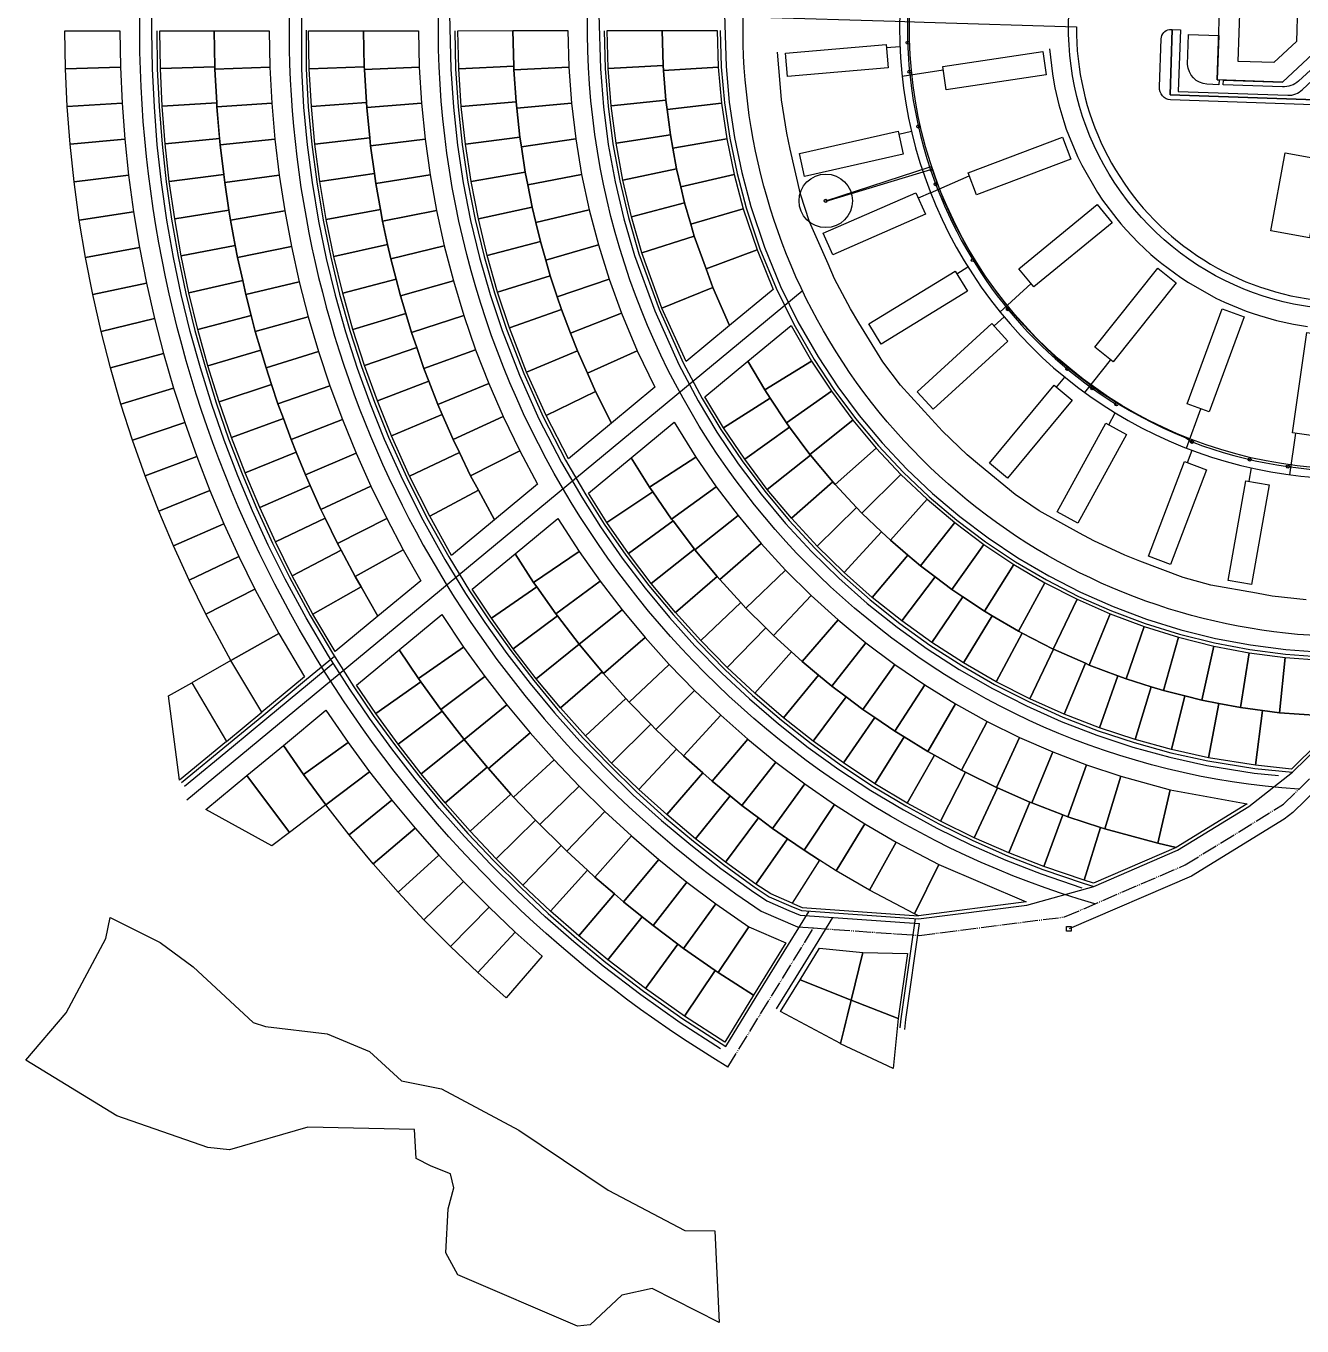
# Model space of a CAD drawing. Header units: millimetres. Extents: x 2242211 to 2245579, y 377443 to 383867.
# Drawn here: x 2242869 to 2243681, y 377443 to 378270 of the extents above; entities that cross this region are included whole.
import ezdxf

# ---------------------------------------------------------------- set-up
doc = ezdxf.new("R2010")
doc.units = ezdxf.units.MM
doc.linetypes.add('DIVIDE', pattern=[26.5, 20, -1.5, 1, -1.5, 1, -1.5])

msp = doc.modelspace()

# ---------------------------------------------------------------- linework, layer by layer
at = {"ltscale": 0.5}
for points in [[(2243315.38, 377607.8, -0.489306), (2243169.16, 378815.71, -0.1481)], [(2243548.77, 377711.55, -0.675308), (2243442.38, 378782.31, -0.137026)], [(2243678.6, 377784.48, -0.812564), (2243546.85, 378724.64, -0.128175)], [(2243758.08, 377992.2, -1.156546), (2243744.76, 378546.37, -1.125051)], [(2243755.27, 378095.01, -1.259301), (2243747.76, 378443.4, -1.287554)]]:
    msp.add_lwpolyline(points, format="xyb", dxfattribs=at)
msp.add_lwpolyline([(2243269.03, 378778.44, 0.49522), (2243336.64, 377706.88), (2243359.58, 377696.96), (2243369.85, 377696.23)], format="xyb")
msp.add_lwpolyline([(2243881.26, 377920.49, -0.744104), (2243379.12, 378465.78, -0.373362), (2243863.19, 378624.59, -0.637255)], format="xyb", close=True, dxfattribs=at)
at = {"color": 141, "true_color": 0xadddf7}
for points in [[(2243877.73, 378501.46), (2243751.07, 378501.46), (2243749.52, 378554.72), (2243711.7, 378554.72, 1.070125), (2243748.97, 377984.48), (2243769.3, 377984.48), (2243767.06, 378066.53), (2243877.73, 378066.53)], [(2242948.99, 378277.34), (2243025.6, 378277.36), (2243045.17, 378277.37), (2243122.6, 378277.39), (2243140.19, 378277.4), (2243217.17, 378277.42), (2243235.06, 378277.43), (2243313.12, 378277.45), (2243335.57, 378275.62), (2243421.87, 378272.93), (2243440.35, 378272.36), (2243537.13, 378269.35, 0.500083), (2243758.12, 378100.95), (2243773.88, 378100.95)]]:
    msp.add_lwpolyline(points, format="xyb", dxfattribs=at)
at = {"color": 32, "true_color": 0xcd6928}
for points in [[(2243661.11, 378545.25, 0.457866), (2243444.35, 378178.38, 0.418295)], [(2243377.63, 378158.74), (2243444.67, 378180.66, 0.221533), (2243606.8, 378008.03), (2243610.68, 378005.44)], [(2243444.35, 378178.38, 0.174001), (2243562.53, 378029.3, 0.278184)], [(2243610.68, 378005.43, 0.099937), (2243720.19, 377987.14)]]:
    msp.add_lwpolyline(points, format="xyb", dxfattribs=at)
at = {"color": 11, "true_color": 0xf27172}
for points in [[(2243780.06, 378322.04, -0.299086), (2243785.46, 378318.56), (2243819.15, 378239.61, -0.2275), (2243819.26, 378233.48), (2243806.73, 378205.78, -0.291005), (2243792.79, 378197.33), (2243726.67, 378199.58, -0.148537), (2243723.48, 378200.67), (2243705.33, 378217.73, 0.165352), (2243699.86, 378219.43), (2243597.06, 378222.93, -0.422834), (2243590.01, 378231.16), (2243591.05, 378261.85, -0.369897), (2243596.36, 378267.7), (2243598.07, 378267.64), (2243596.66, 378226.21), (2243788.12, 378219.7), (2243790.14, 378279.01), (2243796.78, 378282.87)], [(2243598.07, 378267.64), (2243603.25, 378267.46), (2243601.92, 378228.23), (2243671.61, 378225.86, 0.213449), (2243680.91, 378229.62), (2243702.52, 378249.77, -0.182271), (2243710.72, 378252.56), (2243758.9, 378250.92), (2243759.89, 378280.04), (2243765.66, 378279.85), (2243790.14, 378279.01), (2243788.12, 378219.7), (2243596.66, 378226.21)], [(2243627.64, 378263.89), (2243626.68, 378235.66), (2243627.83, 378235.62), (2243627.73, 378232.6), (2243620.09, 378232.86, -0.373779), (2243607.87, 378245.51), (2243608.51, 378264.54)], [(2243722.07, 378263.67), (2243721.96, 378260.48, -0.274212), (2243717.95, 378257.67), (2243706.67, 378258.06, 0.198544), (2243700.99, 378255.7), (2243678.48, 378234.76, -0.17266), (2243668.16, 378231.22), (2243630.51, 378232.51), (2243630.61, 378235.53), (2243668.24, 378234.25), (2243693.84, 378258.14), (2243692.33, 378259.75), (2243699.66, 378266.6), (2243706.7, 378266.36), (2243706.63, 378264.2)]]:
    msp.add_lwpolyline(points, format="xyb", close=True, dxfattribs=at)
msp.add_lwpolyline([(2243748.31, 378294.21), (2243747.24, 378262.82), (2243727.74, 378263.48), (2243727.82, 378265.64), (2243722.78, 378265.81), (2243722.7, 378263.65), (2243706.63, 378264.2), (2243706.7, 378266.36), (2243699.66, 378266.6), (2243692.33, 378259.75), (2243693.84, 378258.14), (2243668.24, 378234.25), (2243626.68, 378235.66), (2243628.99, 378303.68)], dxfattribs=at)
at = {"color": 141, "true_color": 0xadddf7}
for points in [[(2243310.68, 377619.44), (2243285, 377636.01), (2243259.92, 377653.65), (2243235.94, 377671.99), (2243217.27, 377687.34), (2243199.11, 377703.28), (2243181.47, 377719.78), (2243164.36, 377736.83), (2243147.79, 377754.42), (2243131.79, 377772.52), (2243116.37, 377791.12), (2243101.55, 377810.2), (2243087.35, 377829.73), (2243074.86, 377848.04), (2243061.24, 377869.42), (2243047.05, 377893.47), (2243033.76, 377918.01), (2243022.99, 377939.65), (2243012.92, 377961.61), (2243003.55, 377983.88), (2242994.9, 378006.44), (2242986.98, 378029.28), (2242979.87, 378052.51), (2242973.34, 378075.6), (2242967.63, 378099.09), (2242962.68, 378122.74), (2242958.48, 378146.53), (2242955.05, 378170.45), (2242952.38, 378194.46), (2242950.48, 378218.55), (2242949.35, 378242.68), (2242948.99, 378266.78), (2242948.99, 378277.34)], [(2243044.11, 378277.37), (2243044.06, 378242.59), (2243045.43, 378218.4), (2243047.68, 378194.32), (2243050.79, 378170.34), (2243054.89, 378145.86), (2243059.76, 378122.17), (2243065.48, 378098.67), (2243072.05, 378075.4), (2243079.46, 378052.38), (2243087.7, 378029.64), (2243096.76, 378007.21), (2243108.34, 377981.49), (2243121.25, 377955.82), (2243135.24, 377930.72), (2243148.53, 377909.02), (2243160.78, 377890.53), (2243174.82, 377870.85), (2243189.57, 377851.69), (2243205.01, 377833.07), (2243221.11, 377815.03), (2243237.85, 377797.58), (2243255.22, 377780.75), (2243273.18, 377764.56), (2243291.71, 377749.03), (2243310.8, 377734.18), (2243330.42, 377720.03), (2243340.24, 377713.49), (2243354.2, 377707.45), (2243361.39, 377704.35), (2243436.81, 377699.02), (2243437.31, 377699.08)], [(2243138.32, 378277.4), (2243139.14, 378242.51), (2243140.75, 378218.27), (2243143.39, 378194.11), (2243147.05, 378170.09), (2243151.73, 378146.24), (2243157.42, 378122.61), (2243164.1, 378099.25), (2243171.77, 378076.18), (2243182.73, 378047.84), (2243195.18, 378020.1), (2243209.52, 377992.29), (2243222.35, 377970.16), (2243234.28, 377951.44), (2243248.1, 377931.56), (2243262.76, 377912.29), (2243278.22, 377893.65), (2243294.45, 377875.69), (2243311.43, 377858.42), (2243329.12, 377841.89), (2243347.49, 377826.12), (2243366.52, 377811.14), (2243386.01, 377797.09), (2243406.23, 377783.77), (2243427, 377771.31), (2243448.27, 377759.75), (2243470.01, 377749.09), (2243492.19, 377739.36), (2243514.76, 377730.58), (2243540.52, 377721.87)], [(2243233.36, 378277.45), (2243234.24, 378242.66), (2243236.15, 378218.57), (2243239.28, 378194.61), (2243243.61, 378170.84), (2243249.15, 378147.32), (2243255.88, 378124.06), (2243268.82, 378088.7), (2243284.21, 378054.55), (2243296.49, 378031.43), (2243308.43, 378011.65), (2243321.98, 377991.54), (2243336.54, 377972.14), (2243352.07, 377953.5), (2243368.52, 377935.68), (2243385.86, 377918.71), (2243404.04, 377902.65), (2243423, 377887.53), (2243442.23, 377873.73), (2243462.61, 377860.59), (2243483.64, 377848.5), (2243505.26, 377837.5), (2243527.41, 377827.6), (2243550.03, 377818.85), (2243573.06, 377811.25), (2243596.46, 377804.84), (2243620.16, 377799.61), (2243650.3, 377794.77), (2243665.68, 377793.18)], [(2243313.12, 378277.45), (2243314.2, 378244.14), (2243316.22, 378221.53), (2243319.54, 378199.07), (2243324.16, 378176.73), (2243329.91, 378155.17), (2243338.59, 378129.27), (2243348.85, 378104.35), (2243359.93, 378081.82), (2243372.83, 378059.44), (2243385.32, 378040.48), (2243398.88, 378022.25), (2243413.46, 378004.83), (2243429.02, 377988.27), (2243445.5, 377972.63), (2243462.84, 377957.96), (2243481, 377944.31), (2243499.91, 377931.71), (2243519.5, 377920.22), (2243539.72, 377909.87), (2243560.5, 377900.69), (2243581.78, 377892.71), (2243603.47, 377885.97), (2243625.51, 377880.47), (2243647.84, 377876.25), (2243670.36, 377873.31), (2243693.22, 377871.66)], [(2243416.27, 378256.19), (2243424.84, 378256.92)], [(2243426.21, 378238.14), (2243452.35, 378242.11)], [(2243424.07, 378201.13), (2243432.17, 378202.97)], [(2243444.34, 378163.87), (2243468.85, 378174.59)], [(2243444.34, 378163.87), (2243436.53, 378160.46)], [(2243460.93, 378112.41), (2243468.01, 378116.76)], [(2243488.49, 378088.03), (2243508.26, 378106.08)], [(2243484.69, 378079.14), (2243491.04, 378084.94)], [(2243542.38, 378036.85), (2243558.9, 378057.5)], [(2243524.42, 378040.22), (2243529.72, 378046.62)], [(2243557.67, 378016.33), (2243561.82, 378023.87)], [(2243607.1, 378001.46), (2243616.28, 378026.51)], [(2243672.87, 377984.5), (2243676.61, 378010.96)], [(2243607.82, 377992.28), (2243610.78, 378000.06)], [(2243646.96, 377980.4), (2243648.45, 377988.86)], [(2242969.74, 377786.4), (2242999.59, 377811.08), (2243022.02, 377829.61), (2243049.24, 377852.1), (2243064.33, 377864.58)], [(2243346.36, 377644.75), (2243358.75, 377664.86), (2243371.13, 377684.96), (2243382.17, 377702.88)], [(2243427.96, 377631.57), (2243428.61, 377638.04), (2243437.31, 377699.08)]]:
    msp.add_lwpolyline(points, dxfattribs=at)
at = {"color": 11, "true_color": 0xf27172}
msp.add_lwpolyline([(2243640.1, 378247.41), (2243641.34, 378283.84), (2243677.83, 378282.6), (2243677.07, 378260.14), (2243662.62, 378246.65)], close=True, dxfattribs=at)
for points in [[(2242893.96, 378242.73), (2242893.56, 378266.82), (2242928.56, 378266.84), (2242928.94, 378243.82)], [(2242954.35, 378242.83), (2242953.99, 378266.86), (2242988.56, 378266.82), (2242988.99, 378244)], [(2242989.02, 378242.57), (2242988.99, 378244), (2242988.56, 378266.82), (2243023.56, 378266.82), (2243024, 378243.82)], [(2243049.06, 378242.73), (2243048.56, 378266.92), (2243083.56, 378266.94), (2243084.03, 378244.08)], [(2243084.1, 378242.37), (2243084.03, 378244.08), (2243083.56, 378266.94), (2243118.56, 378266.96), (2243119.07, 378243.82)], [(2243144.14, 378242.74), (2243143.56, 378266.98), (2243178.56, 378267), (2243179.1, 378244.32)], [(2243179.25, 378242.13), (2243179.1, 378244.32), (2243178.56, 378267), (2243213.56, 378267.02), (2243214.16, 378243.85)], [(2243239.24, 378242.92), (2243238.56, 378267.04), (2243273.56, 378267.06), (2243274.19, 378244.8)], [(2243274.44, 378241.72), (2243274.19, 378244.8), (2243273.56, 378267.06), (2243308.46, 378267.08), (2243309.2, 378243.84)], [(2242895.07, 378218.72), (2242893.96, 378242.73), (2242928.94, 378243.82), (2242930, 378220.85)], [(2242955.47, 378218.86), (2242954.35, 378242.83), (2242988.99, 378244), (2242989.02, 378242.57), (2242990.14, 378221.13)], [(2242990.29, 378218.43), (2242990.14, 378221.13), (2242989.02, 378242.57), (2243024, 378243.82), (2243025.2, 378220.85)], [(2243050.42, 378218.77), (2243049.06, 378242.73), (2243084.03, 378244.08), (2243084.1, 378242.37), (2243085.38, 378221.39)], [(2243085.58, 378218.06), (2243085.38, 378221.39), (2243084.1, 378242.37), (2243119.07, 378243.82), (2243120.47, 378220.86)], [(2243145.74, 378218.7), (2243144.14, 378242.74), (2243179.1, 378244.32), (2243179.25, 378242.13), (2243180.6, 378221.76), (2243145.74, 378218.7)], [(2243181.06, 378217.6), (2243180.6, 378221.76), (2243179.25, 378242.13), (2243214.16, 378243.85), (2243215.82, 378220.93)], [(2243241.13, 378219.09), (2243239.24, 378242.92), (2243274.19, 378244.8), (2243274.44, 378241.72), (2243275.94, 378222.74)], [(2243276.71, 378216.85), (2243275.94, 378222.74), (2243274.44, 378241.72), (2243309.2, 378243.84), (2243311.26, 378220.94)], [(2242896.88, 378194.76), (2242895.07, 378218.72), (2242930, 378220.85), (2242931.74, 378197.91)], [(2242957.36, 378194.93), (2242955.47, 378218.86), (2242990.14, 378221.13), (2242990.29, 378218.43), (2242992.02, 378198.31)], [(2242992.36, 378194.35), (2242990.29, 378218.43), (2243025.2, 378220.85), (2243027.17, 378197.94)], [(2243052.65, 378194.87), (2243050.42, 378218.77), (2243085.38, 378221.39), (2243085.58, 378218.06), (2243087.51, 378198.76)], [(2243085.58, 378218.06), (2243120.47, 378220.86), (2243122.75, 378197.97), (2243088, 378193.82), (2243087.51, 378198.76)], [(2243145.74, 378218.7), (2243180.6, 378221.76), (2243181.06, 378217.6), (2243183.06, 378199.29), (2243148.35, 378194.76)], [(2243181.06, 378217.6), (2243215.82, 378220.93), (2243218.54, 378198.11), (2243183.99, 378193.18), (2243183.06, 378199.29)], [(2243241.13, 378219.09), (2243275.94, 378222.74), (2243276.71, 378216.85), (2243278.81, 378200.78), (2243244.22, 378195.38)], [(2243280.38, 378192.15), (2243278.81, 378200.78), (2243276.71, 378216.85), (2243311.26, 378220.94), (2243314.61, 378198.2)], [(2242899.39, 378170.86), (2242896.88, 378194.76), (2242931.74, 378197.91), (2242934.14, 378175.03)], [(2242960.01, 378171.08), (2242957.36, 378194.93), (2242992.02, 378198.31), (2242992.36, 378194.35), (2242994.62, 378175.49)], [(2242995.24, 378170.35), (2242994.62, 378175.49), (2242992.36, 378194.35), (2243027.17, 378197.94), (2243029.91, 378175.1)], [(2243055.74, 378171.07), (2243052.65, 378194.87), (2243087.51, 378198.76), (2243088, 378193.82), (2243090.45, 378176.22)], [(2243091.36, 378169.69), (2243090.45, 378176.22), (2243088, 378193.82), (2243122.75, 378197.97), (2243125.93, 378175.19)], [(2243148.35, 378194.76), (2243183.06, 378199.29), (2243183.99, 378193.18), (2243186.46, 378176.95), (2243151.98, 378170.94)], [(2243183.99, 378193.18), (2243218.54, 378198.11), (2243222.31, 378175.44), (2243188.04, 378168.93), (2243186.46, 378176.95)], [(2243248.51, 378171.86), (2243244.22, 378195.38), (2243278.81, 378200.78), (2243280.38, 378192.15), (2243282.78, 378179.01)], [(2243280.38, 378192.15), (2243314.61, 378198.2), (2243319.29, 378175.58), (2243285.47, 378167.58), (2243282.78, 378179.01)], [(2243253.99, 378148.59), (2243248.51, 378171.86), (2243282.78, 378179.01), (2243285.47, 378167.58), (2243287.85, 378157.46)], [(2242902.7, 378146.43), (2242899.39, 378170.86), (2242934.14, 378175.03), (2242937.31, 378151.65)], [(2242963.42, 378147.32), (2242960.01, 378171.08), (2242994.62, 378175.49), (2242995.24, 378170.35), (2242997.93, 378152.84)], [(2242998.91, 378146.46), (2242997.93, 378152.84), (2242995.24, 378170.35), (2243029.91, 378175.1), (2243033.41, 378152.37)], [(2243059.81, 378146.78), (2243055.74, 378171.07), (2243090.45, 378176.22), (2243091.36, 378169.69), (2243094.31, 378153.22)], [(2243095.66, 378145.71), (2243094.31, 378153.22), (2243091.36, 378169.69), (2243125.93, 378175.19), (2243129.98, 378152.55)], [(2243151.98, 378170.94), (2243186.46, 378176.95), (2243188.04, 378168.93), (2243190.81, 378154.77), (2243156.62, 378147.31)], [(2243188.04, 378168.93), (2243222.31, 378175.44), (2243227.12, 378152.97), (2243193.19, 378144.88), (2243190.81, 378154.77)], [(2243285.47, 378167.58), (2243319.29, 378175.58), (2243325.12, 378153.73), (2243291.79, 378143.82), (2243287.85, 378157.46)], [(2242967.59, 378123.69), (2242963.42, 378147.32), (2242997.93, 378152.84), (2242998.91, 378146.46), (2243001.95, 378130.37)], [(2243064.64, 378123.27), (2243059.81, 378146.78), (2243094.31, 378153.22), (2243095.66, 378145.71), (2243098.9, 378130.96)], [(2243100.88, 378121.92), (2243098.9, 378130.96), (2243095.66, 378145.71), (2243129.98, 378152.55), (2243134.92, 378130.09)], [(2243156.62, 378147.31), (2243190.81, 378154.77), (2243193.19, 378144.88), (2243196.1, 378132.79), (2243162.25, 378123.89)], [(2243193.19, 378144.88), (2243227.12, 378152.97), (2243232.97, 378130.75), (2243199.45, 378121.1), (2243196.1, 378132.79)], [(2243260.63, 378125.62), (2243253.99, 378148.59), (2243287.85, 378157.46), (2243291.79, 378143.82), (2243293.99, 378136.2)], [(2243291.79, 378143.82), (2243325.12, 378153.73), (2243333.9, 378127.52), (2243301.49, 378115.42), (2243293.99, 378136.2)], [(2242906.63, 378122.73), (2242902.7, 378146.43), (2242937.31, 378151.65), (2242941.07, 378128.96)], [(2243003.39, 378122.71), (2243001.95, 378130.37), (2242998.91, 378146.46), (2243033.41, 378152.37), (2243037.67, 378129.76)], [(2243273.45, 378090.58), (2243260.63, 378125.62), (2243293.99, 378136.2), (2243301.49, 378115.42), (2243305.72, 378103.71)], [(2242911.26, 378099.15), (2242906.63, 378122.73), (2242941.07, 378128.96), (2242945.5, 378106.39)], [(2242972.51, 378100.2), (2242967.59, 378123.69), (2243001.95, 378130.37), (2243003.39, 378122.71), (2243006.68, 378107.98)], [(2243008.66, 378099.11), (2243006.68, 378107.98), (2243003.39, 378122.71), (2243037.67, 378129.76), (2243042.68, 378107.31)], [(2243064.64, 378123.27), (2243098.9, 378130.96), (2243100.88, 378121.92), (2243104.28, 378108.87), (2243070.32, 378099.95)], [(2243107.03, 378098.35), (2243104.28, 378108.87), (2243100.88, 378121.92), (2243134.92, 378130.09), (2243140.72, 378107.83)], [(2243162.25, 378123.89), (2243196.1, 378132.79), (2243199.45, 378121.1), (2243202.31, 378111.08), (2243168.88, 378100.73)], [(2243199.45, 378121.1), (2243232.97, 378130.75), (2243239.83, 378108.82), (2243206.79, 378097.63), (2243202.31, 378111.08)], [(2243301.49, 378115.42), (2243333.9, 378127.52), (2243344.24, 378102.41), (2243316.45, 378079.44), (2243305.72, 378103.71)], [(2242916.58, 378075.72), (2242911.26, 378099.15), (2242945.5, 378106.39), (2242950.59, 378083.96)], [(2242978.18, 378076.87), (2242972.51, 378100.2), (2243006.68, 378107.98), (2243008.66, 378099.11), (2243012.12, 378085.74)], [(2243014.71, 378075.71), (2243012.12, 378085.74), (2243008.66, 378099.11), (2243042.68, 378107.31), (2243048.45, 378085.04)], [(2243070.32, 378099.95), (2243104.28, 378108.87), (2243107.03, 378098.35), (2243110.46, 378087), (2243076.84, 378076.85)], [(2243114.08, 378075.02), (2243110.46, 378087), (2243107.03, 378098.35), (2243140.72, 378107.83), (2243147.38, 378085.81)], [(2243168.88, 378100.73), (2243202.31, 378111.08), (2243206.79, 378097.63), (2243209.46, 378089.6), (2243176.48, 378077.87)], [(2243206.79, 378097.63), (2243239.83, 378108.82), (2243247.7, 378087.23), (2243215.27, 378074.55), (2243209.46, 378089.6)], [(2243273.45, 378090.58), (2243305.72, 378103.71), (2243316.45, 378079.44), (2243288.78, 378056.57)], [(2243084.19, 378054), (2243076.84, 378076.85), (2243110.46, 378087), (2243114.08, 378075.02), (2243117.42, 378065.36)], [(2243176.48, 378077.87), (2243209.46, 378089.6), (2243215.27, 378074.55), (2243219.64, 378063.26), (2243187.35, 378049.76)], [(2243226, 378049.09), (2243219.64, 378063.26), (2243215.27, 378074.55), (2243247.7, 378087.23), (2243257.72, 378063.43)], [(2242922.58, 378052.45), (2242916.58, 378075.72), (2242950.59, 378083.96), (2242956.34, 378061.69)], [(2242984.59, 378053.74), (2242978.18, 378076.87), (2243012.12, 378085.74), (2243014.71, 378075.71), (2243018.26, 378063.69)], [(2243021.55, 378052.53), (2243018.26, 378063.69), (2243014.71, 378075.71), (2243048.45, 378085.04), (2243054.95, 378062.98)], [(2243122.03, 378052), (2243117.42, 378065.36), (2243114.08, 378075.02), (2243147.38, 378085.81), (2243154.89, 378064.07)], [(2243338.84, 378038.45), (2243328.17, 378056.69), (2243355.58, 378079.35), (2243368.57, 378056.81)], [(2242929.27, 378029.37), (2242922.58, 378052.45), (2242956.34, 378061.69), (2242962.74, 378039.6)], [(2242991.73, 378030.83), (2242984.59, 378053.74), (2243018.26, 378063.69), (2243021.55, 378052.53), (2243025.09, 378041.85)], [(2243029.15, 378029.58), (2243025.09, 378041.85), (2243021.55, 378052.53), (2243054.95, 378062.98), (2243062.19, 378041.15)], [(2243084.19, 378054), (2243117.42, 378065.36), (2243122.03, 378052), (2243125.16, 378043.99), (2243092.37, 378031.43)], [(2243122.03, 378052), (2243154.89, 378064.07), (2243163.24, 378042.64), (2243130.88, 378029.3), (2243125.16, 378043.99)], [(2243187.35, 378049.76), (2243219.64, 378063.26), (2243226, 378049.09), (2243231.22, 378037.47), (2243199.69, 378022.27)], [(2243231.22, 378037.47), (2243226, 378049.09), (2243257.72, 378063.43), (2243268.96, 378040.19), (2243241.39, 378017.41)], [(2243312.64, 378014.34), (2243300.75, 378034.03), (2243328.17, 378056.69), (2243338.84, 378038.45), (2243342.27, 378033.23)], [(2243352.58, 378017.56), (2243342.27, 378033.23), (2243338.84, 378038.45), (2243368.57, 378056.81), (2243381.22, 378037.61)], [(2242936.63, 378006.49), (2242929.27, 378029.37), (2242962.74, 378039.6), (2242969.79, 378017.7)], [(2242999.6, 378008.16), (2242991.73, 378030.83), (2243025.09, 378041.85), (2243029.15, 378029.58), (2243032.6, 378020.23)], [(2243037.52, 378006.9), (2243032.6, 378020.23), (2243029.15, 378029.58), (2243062.19, 378041.15), (2243070.15, 378019.57)], [(2243101.36, 378009.18), (2243092.37, 378031.43), (2243125.16, 378043.99), (2243130.88, 378029.3), (2243133.66, 378022.91)], [(2243140.59, 378006.96), (2243133.66, 378022.91), (2243130.88, 378029.3), (2243163.24, 378042.64), (2243172.41, 378021.54)], [(2243199.69, 378022.27), (2243231.22, 378037.47), (2243241.39, 378017.41), (2243213.9, 377994.69)], [(2243367.49, 377997.5), (2243354.63, 378014.79), (2243352.58, 378017.56), (2243381.22, 378037.61), (2243394.95, 378019.15)], [(2243312.64, 378014.34), (2243342.27, 378033.23), (2243352.58, 378017.56), (2243354.63, 378014.79), (2243326.06, 377994.44)], [(2243008.19, 377985.75), (2242999.6, 378008.16), (2243032.6, 378020.23), (2243037.52, 378006.9), (2243040.8, 377998.86)], [(2243112.85, 377983.64), (2243101.36, 378009.18), (2243133.66, 378022.91), (2243140.59, 378006.96), (2243144.57, 377998.74)], [(2243151.72, 377983.93), (2243144.57, 377998.74), (2243140.59, 378006.96), (2243172.41, 378021.54), (2243182.92, 377999.79)], [(2242944.66, 377983.84), (2242936.63, 378006.49), (2242969.79, 378017.7), (2242977.47, 377996.03)], [(2243046.64, 377984.52), (2243040.8, 377998.86), (2243037.52, 378006.9), (2243070.15, 378019.57), (2243078.83, 377998.27)], [(2243265.61, 377976.59), (2243253.89, 377995.31), (2243281.21, 378017.88), (2243294.88, 377995.77)], [(2243340.47, 377975.24), (2243326.06, 377994.44), (2243354.63, 378014.79), (2243367.49, 377997.5), (2243367.93, 377996.97)], [(2243383.54, 377978.29), (2243382.18, 377979.92), (2243367.93, 377996.97), (2243367.49, 377997.5), (2243394.95, 378019.15), (2243409.72, 378001.51)], [(2242953.36, 377961.44), (2242944.66, 377983.84), (2242977.47, 377996.03), (2242985.8, 377974.58)], [(2243017.5, 377963.62), (2243008.19, 377985.75), (2243040.8, 377998.86), (2243046.64, 377984.52), (2243049.66, 377977.76)], [(2243056.51, 377962.45), (2243049.66, 377977.76), (2243046.64, 377984.52), (2243078.83, 377998.27), (2243088.22, 377977.27)], [(2243125.67, 377958.16), (2243112.85, 377983.64), (2243144.57, 377998.74), (2243151.72, 377983.93), (2243156.75, 377974.63)], [(2243166.91, 377955.85), (2243156.75, 377974.63), (2243151.72, 377983.93), (2243182.92, 377999.79), (2243194.3, 377978.49)], [(2243279.57, 377956.31), (2243267.65, 377973.62), (2243265.61, 377976.59), (2243294.88, 377995.77), (2243307.93, 377976.82)], [(2243355.83, 377956.8), (2243340.47, 377975.24), (2243367.93, 377996.97), (2243382.18, 377979.92)], [(2243400.63, 377960.07), (2243397.3, 377963.63), (2243383.54, 377978.29), (2243409.72, 378001.51), (2243425.47, 377984.75)], [(2243238.44, 377954.21), (2243226.62, 377972.76), (2243253.89, 377995.31), (2243265.61, 377976.59), (2243267.65, 377973.62)], [(2243372.11, 377939.16), (2243355.83, 377956.8), (2243382.18, 377979.92), (2243383.54, 377978.29), (2243397.3, 377963.63)], [(2243418.75, 377942.84), (2243413.2, 377948.12), (2243400.63, 377960.07), (2243425.47, 377984.75), (2243442.16, 377968.91)], [(2242962.71, 377939.3), (2242953.36, 377961.44), (2242985.8, 377974.58), (2242994.74, 377953.39)], [(2243027.5, 377941.81), (2243017.5, 377963.62), (2243049.66, 377977.76), (2243056.51, 377962.45), (2243059.2, 377956.95)], [(2243067.11, 377940.72), (2243059.2, 377956.95), (2243056.51, 377962.45), (2243088.22, 377977.27), (2243098.3, 377956.6)], [(2243139.56, 377933.25), (2243125.67, 377958.16), (2243156.75, 377974.63), (2243166.91, 377955.85)], [(2243252.15, 377934.51), (2243238.44, 377954.21), (2243267.65, 377973.62), (2243279.57, 377956.31), (2243280.47, 377955.12)], [(2243294.45, 377936.7), (2243294.09, 377937.18), (2243280.47, 377955.12), (2243279.57, 377956.31), (2243307.93, 377976.82), (2243321.84, 377958.5)], [(2243372.11, 377939.16), (2243397.3, 377963.63), (2243400.63, 377960.07), (2243413.2, 377948.12), (2243389.27, 377922.38)], [(2243437.86, 377926.65), (2243429.87, 377933.42), (2243418.75, 377942.84), (2243442.16, 377968.91), (2243459.73, 377954.05)], [(2243038.2, 377920.32), (2243027.5, 377941.81), (2243059.2, 377956.95), (2243067.11, 377940.72), (2243069.38, 377936.45)], [(2243078.2, 377919.8), (2243069.38, 377936.45), (2243067.11, 377940.72), (2243098.3, 377956.6), (2243108.85, 377936.68)], [(2243179.94, 377934.18), (2243207.16, 377956.68), (2243220.76, 377935.7), (2243191.79, 377916.05)], [(2243266.67, 377915.4), (2243252.15, 377934.51), (2243280.47, 377955.12), (2243294.09, 377937.18)], [(2243310.23, 377917.8), (2243308.5, 377919.87), (2243294.45, 377936.7), (2243321.84, 377958.5), (2243336.57, 377940.84)], [(2243457.8, 377911.62), (2243447.22, 377919.6), (2243437.86, 377926.65), (2243459.73, 377954.05), (2243478.11, 377940.22)], [(2242972.7, 377917.45), (2242962.71, 377939.3), (2242994.74, 377953.39), (2243004.31, 377932.48)], [(2243413.2, 377948.12), (2243418.75, 377942.84), (2243429.87, 377933.42), (2243407.25, 377906.48), (2243389.27, 377922.38)], [(2243326.88, 377899.63), (2243323.62, 377903.18), (2243310.23, 377917.8), (2243336.57, 377940.84), (2243352.11, 377923.88)], [(2243478.11, 377940.22), (2243497.25, 377927.47), (2243478.6, 377897.73), (2243464.84, 377906.92), (2243457.8, 377911.62)], [(2242983.33, 377895.9), (2242972.7, 377917.45), (2243004.31, 377932.48), (2243014.49, 377911.85)], [(2243051.4, 377895.93), (2243038.2, 377920.32), (2243069.38, 377936.45), (2243078.2, 377919.8), (2243082, 377913.2)], [(2243092.76, 377894.57), (2243082, 377913.2), (2243078.2, 377919.8), (2243108.85, 377936.68), (2243120.05, 377917.12)], [(2243164.9, 377893.37), (2243152.75, 377911.71), (2243179.94, 377934.18), (2243191.79, 377916.05), (2243193.8, 377913.21)], [(2243191.79, 377916.05), (2243220.76, 377935.7), (2243234.04, 377916.92), (2243205.86, 377896.16), (2243193.8, 377913.21)], [(2243282, 377896.93), (2243266.67, 377915.4), (2243294.09, 377937.18), (2243294.45, 377936.7), (2243308.5, 377919.87)], [(2243426.02, 377891.52), (2243407.25, 377906.48), (2243429.87, 377933.42), (2243437.86, 377926.65), (2243447.22, 377919.6)], [(2243352.11, 377923.88), (2243368.42, 377907.66), (2243344.32, 377882.28), (2243339.43, 377887.15), (2243326.88, 377899.63)], [(2243497.25, 377927.47), (2243517.1, 377915.83), (2243500.16, 377885.06), (2243483.46, 377894.88), (2243478.6, 377897.73)], [(2243051.4, 377895.93), (2243082, 377913.2), (2243092.76, 377894.57), (2243065.5, 377872.04)], [(2243178.84, 377873.83), (2243164.9, 377893.37), (2243193.8, 377913.21), (2243205.86, 377896.16), (2243206.97, 377894.71)], [(2243205.86, 377896.16), (2243234.04, 377916.92), (2243248.04, 377898.67), (2243220.69, 377876.83), (2243206.97, 377894.71)], [(2243298.09, 377879.12), (2243282, 377896.93), (2243308.5, 377919.87), (2243310.23, 377917.8), (2243323.62, 377903.18)], [(2243445.04, 377877.87), (2243426.02, 377891.52), (2243447.22, 377919.6), (2243457.8, 377911.62), (2243464.84, 377906.92)], [(2243517.1, 377915.83), (2243537.57, 377905.35), (2243522.42, 377873.63), (2243502.7, 377883.76), (2243500.16, 377885.06)], [(2242999.22, 377866.36), (2242983.33, 377895.9), (2243014.49, 377911.85), (2243029.7, 377883.58)], [(2243368.42, 377907.66), (2243385.46, 377892.21), (2243362.58, 377865.72), (2243355.89, 377871.79), (2243344.32, 377882.28)], [(2243445.04, 377877.87), (2243464.84, 377906.92), (2243478.6, 377897.73), (2243483.46, 377894.88), (2243465.22, 377864.86)], [(2243537.57, 377905.35), (2243558.61, 377896.06), (2243545.29, 377863.5), (2243542.82, 377864.59), (2243522.5, 377873.6), (2243522.42, 377873.63)], [(2243248.04, 377898.67), (2243262.74, 377880.98), (2243236.25, 377858.09), (2243235.35, 377859.18), (2243220.83, 377876.66), (2243220.69, 377876.83)], [(2243314.92, 377862), (2243298.09, 377879.12), (2243323.62, 377903.18), (2243326.88, 377899.63), (2243339.43, 377887.15)], [(2243118.57, 377854.88), (2243106.18, 377873.22), (2243133.34, 377895.67), (2243147.27, 377874.91)], [(2243178.84, 377873.83), (2243206.97, 377894.71), (2243220.69, 377876.83), (2243220.83, 377876.66), (2243193.48, 377854.81)], [(2243385.46, 377892.21), (2243403.2, 377877.56), (2243381.54, 377850.07), (2243372.98, 377857.13), (2243362.58, 377865.72)], [(2243486.03, 377852.9), (2243465.22, 377864.86), (2243483.46, 377894.88), (2243500.16, 377885.06), (2243502.7, 377883.76)], [(2243558.61, 377896.06), (2243580.16, 377887.98), (2243568.7, 377854.69), (2243563.56, 377856.62), (2243545.29, 377863.5)], [(2243580.16, 377887.98), (2243602.12, 377881.15), (2243592.58, 377847.23), (2243584.63, 377849.71), (2243568.7, 377854.69)], [(2243018.83, 377833.46), (2242999.22, 377866.36), (2243029.7, 377883.58), (2243046.05, 377855.96)], [(2243262.74, 377880.98), (2243278.11, 377863.87), (2243252.54, 377839.97), (2243250.51, 377842.23), (2243236.25, 377858.09)], [(2243332.45, 377845.62), (2243314.92, 377862), (2243339.43, 377887.15), (2243344.32, 377882.28), (2243355.89, 377871.79)], [(2243486.03, 377852.9), (2243502.7, 377883.76), (2243522.42, 377873.63), (2243522.5, 377873.6), (2243507.42, 377842.01)], [(2243602.12, 377881.15), (2243624.44, 377875.59), (2243616.85, 377841.15), (2243606.1, 377843.84), (2243592.58, 377847.23)], [(2243079.04, 377850.79), (2243106.18, 377873.22), (2243118.57, 377854.88), (2243120.09, 377852.77), (2243091.43, 377832.61)], [(2243118.57, 377854.88), (2243147.27, 377874.91), (2243160.75, 377856.27), (2243132.73, 377835.29), (2243120.09, 377852.77)], [(2243208.8, 377836.34), (2243193.48, 377854.81), (2243220.83, 377876.66), (2243235.35, 377859.18)], [(2243350.67, 377829.99), (2243332.45, 377845.62), (2243355.89, 377871.79), (2243362.58, 377865.72), (2243372.98, 377857.13)], [(2243403.2, 377877.56), (2243421.59, 377863.75), (2243401.23, 377835.28), (2243390.66, 377843.22), (2243381.54, 377850.07)], [(2243507.42, 377842.01), (2243522.5, 377873.6), (2243542.82, 377864.59), (2243529.33, 377832.22)], [(2243624.44, 377875.59), (2243647.05, 377871.31), (2243641.43, 377836.46), (2243627.79, 377839.06), (2243616.85, 377841.15)], [(2242999.22, 377866.36), (2242974.27, 377852.26), (2242996.41, 377814.93), (2243018.83, 377833.46)], [(2243278.11, 377863.87), (2243294.14, 377847.37), (2243269.51, 377822.5), (2243266.25, 377825.86), (2243252.54, 377839.97)], [(2243421.59, 377863.75), (2243440.61, 377850.8), (2243421.58, 377821.42), (2243408.8, 377830.13), (2243401.23, 377835.28)], [(2243529.33, 377832.22), (2243542.82, 377864.59), (2243545.29, 377863.5), (2243563.56, 377856.62), (2243551.71, 377823.56)], [(2243647.05, 377871.31), (2243669.86, 377868.33), (2243666.24, 377833.19), (2243655.43, 377834.62), (2243641.43, 377836.46)], [(2243669.86, 377868.33), (2243693.02, 377866.66), (2243691.44, 377831.33), (2243666.24, 377833.19)], [(2243132.73, 377835.29), (2243160.75, 377856.27), (2243174.84, 377838.09), (2243147.55, 377816.18), (2243133.54, 377834.25)], [(2243208.8, 377836.34), (2243235.35, 377859.18), (2243236.25, 377858.09), (2243250.51, 377842.23), (2243224.78, 377818.43)], [(2243369.53, 377815.14), (2243350.67, 377829.99), (2243372.98, 377857.13), (2243381.54, 377850.07), (2243390.66, 377843.22)], [(2243551.71, 377823.56), (2243563.56, 377856.62), (2243568.7, 377854.69), (2243584.63, 377849.71), (2243574.51, 377816.04)], [(2242996.41, 377814.93), (2242966.55, 377790.25), (2242959.58, 377843.96), (2242974.27, 377852.26)], [(2243091.43, 377832.61), (2243120.09, 377852.77), (2243132.73, 377835.29), (2243133.54, 377834.25), (2243105.55, 377813.2)], [(2243294.14, 377847.37), (2243310.79, 377831.51), (2243287.15, 377805.7), (2243282.59, 377810.04), (2243269.51, 377822.5)], [(2243440.61, 377850.8), (2243460.2, 377838.75), (2243442.55, 377808.52), (2243427.59, 377817.73), (2243421.58, 377821.42)], [(2243584.63, 377849.71), (2243592.58, 377847.23), (2243606.1, 377843.84), (2243597.66, 377809.69), (2243574.51, 377816.04)], [(2243224.78, 377818.43), (2243250.51, 377842.23), (2243252.54, 377839.97), (2243266.25, 377825.86), (2243241.4, 377801.11)], [(2243388.85, 377801.21), (2243369.53, 377815.14), (2243390.66, 377843.22), (2243401.23, 377835.28), (2243408.8, 377830.13)], [(2243460.2, 377838.75), (2243480.33, 377827.61), (2243464.1, 377796.6), (2243446.89, 377806.12), (2243442.55, 377808.52)], [(2243606.1, 377843.84), (2243616.85, 377841.15), (2243627.79, 377839.06), (2243621.1, 377804.53), (2243597.66, 377809.69)], [(2243627.79, 377839.06), (2243641.43, 377836.46), (2243655.43, 377834.62), (2243650.96, 377799.73), (2243621.1, 377804.53)], [(2243032.55, 377812.36), (2243059.66, 377834.78), (2243073.85, 377814.19), (2243045.35, 377793.87)], [(2243105.55, 377813.2), (2243133.54, 377834.25), (2243147.55, 377816.18), (2243120.27, 377794.25)], [(2243147.55, 377816.18), (2243174.84, 377838.09), (2243189.54, 377820.4), (2243162.99, 377797.59), (2243162.19, 377798.54)], [(2243310.79, 377831.51), (2243328.05, 377816.3), (2243305.43, 377789.59), (2243299.48, 377794.83), (2243287.15, 377805.7)], [(2243408.89, 377788), (2243388.85, 377801.21), (2243408.8, 377830.13), (2243421.58, 377821.42), (2243427.59, 377817.73)], [(2243655.43, 377834.62), (2243666.24, 377833.19), (2243691.44, 377831.33), (2243708.1, 377830.9), (2243673.87, 377797.36), (2243650.96, 377799.73)], [(2243241.4, 377801.11), (2243266.25, 377825.86), (2243269.51, 377822.5), (2243282.59, 377810.04), (2243258.63, 377784.4)], [(2243480.33, 377827.61), (2243500.95, 377817.42), (2243486.17, 377785.69), (2243466.63, 377795.35), (2243464.1, 377796.6)], [(2243045.35, 377793.87), (2243073.85, 377814.19), (2243087.47, 377795.66), (2243059.58, 377774.51)], [(2243120.27, 377794.25), (2243147.55, 377816.18), (2243162.19, 377798.54), (2243135.59, 377775.77)], [(2243189.54, 377820.4), (2243204.81, 377803.2), (2243179.04, 377779.52), (2243177.37, 377781.4), (2243162.99, 377797.59)], [(2243328.05, 377816.3), (2243345.89, 377801.77), (2243324.32, 377774.21), (2243316.91, 377780.24), (2243305.43, 377789.59)], [(2243429.48, 377775.66), (2243408.89, 377788), (2243427.59, 377817.73), (2243442.55, 377808.52), (2243446.89, 377806.12)], [(2243500.95, 377817.42), (2243522.02, 377808.19), (2243508.72, 377775.81), (2243507.49, 377776.36), (2243486.86, 377785.39), (2243486.17, 377785.69)], [(2243009.32, 377793.17), (2243032.55, 377812.36), (2243045.35, 377793.87), (2243059.58, 377774.51), (2243036.54, 377757.05)], [(2243258.63, 377784.4), (2243282.59, 377810.04), (2243287.15, 377805.7), (2243299.48, 377794.83), (2243276.46, 377768.33)], [(2243450.56, 377764.19), (2243429.48, 377775.66), (2243446.89, 377806.12), (2243464.1, 377796.6), (2243466.63, 377795.35)], [(2243522.02, 377808.19), (2243543.49, 377799.95), (2243531.71, 377766.99), (2243528.49, 377768.23), (2243508.72, 377775.81)], [(2243135.59, 377775.77), (2243162.19, 377798.54), (2243162.99, 377797.59), (2243177.37, 377781.4), (2243151.48, 377757.79)], [(2243204.81, 377803.2), (2243220.66, 377786.53), (2243195.7, 377761.99), (2243193.06, 377764.76), (2243179.04, 377779.52)], [(2243345.89, 377801.77), (2243364.27, 377787.95), (2243343.79, 377759.57), (2243334.86, 377766.29), (2243324.32, 377774.21)], [(2243531.71, 377766.99), (2243543.49, 377799.95), (2243565.32, 377792.7), (2243555.11, 377759.23), (2243552.49, 377760.1)], [(2242983.22, 377771.6), (2243009.32, 377793.17), (2243036.54, 377757.05), (2243025.29, 377748.52)], [(2243059.58, 377774.51), (2243087.47, 377795.66), (2243101.63, 377777.53), (2243074.38, 377755.57)], [(2243294.86, 377752.92), (2243276.46, 377768.33), (2243299.48, 377794.83), (2243305.43, 377789.59), (2243316.91, 377780.24)], [(2243472.12, 377753.63), (2243450.56, 377764.19), (2243466.63, 377795.35), (2243486.17, 377785.69), (2243486.86, 377785.39)], [(2243565.32, 377792.7), (2243596.84, 377784.17), (2243588.84, 377750.1), (2243555.11, 377759.23)], [(2243151.48, 377757.79), (2243177.37, 377781.4), (2243179.04, 377779.52), (2243193.06, 377764.76), (2243167.94, 377740.32)], [(2243220.66, 377786.53), (2243237.05, 377770.39), (2243212.93, 377745.03), (2243209.3, 377748.61), (2243195.7, 377761.99)], [(2243364.27, 377787.95), (2243383.18, 377774.86), (2243363.81, 377745.7), (2243353.29, 377752.99), (2243343.79, 377759.57)], [(2243494.1, 377743.99), (2243472.12, 377753.63), (2243486.86, 377785.39), (2243507.49, 377776.36)], [(2243596.84, 377784.17), (2243645.7, 377775.2), (2243600.54, 377747.48), (2243588.84, 377750.1)], [(2243074.38, 377755.57), (2243101.63, 377777.53), (2243116.32, 377759.83), (2243089.72, 377737.09)], [(2243313.8, 377738.18), (2243294.86, 377752.92), (2243316.91, 377780.24), (2243324.32, 377774.21), (2243334.86, 377766.29)], [(2243383.18, 377774.86), (2243402.58, 377762.5), (2243384.36, 377732.62), (2243373.66, 377739.43), (2243363.81, 377745.7)], [(2243494.1, 377743.99), (2243507.49, 377776.36), (2243508.72, 377775.81), (2243528.49, 377768.23), (2243516.46, 377735.28)], [(2243167.94, 377740.32), (2243193.06, 377764.76), (2243195.7, 377761.99), (2243209.3, 377748.61), (2243184.94, 377723.38)], [(2243237.05, 377770.39), (2243253.97, 377754.82), (2243230.72, 377728.66), (2243226.01, 377732.99), (2243212.93, 377745.03)], [(2243313.8, 377738.18), (2243334.86, 377766.29), (2243343.79, 377759.57), (2243353.29, 377752.99), (2243333.26, 377724.14)], [(2243542.05, 377726.63), (2243516.46, 377735.28), (2243528.49, 377768.23), (2243531.71, 377766.99), (2243552.49, 377760.1)], [(2243116.32, 377759.83), (2243131.53, 377742.58), (2243105.62, 377719.05), (2243089.72, 377737.09)], [(2243402.58, 377762.5), (2243422.45, 377750.91), (2243405.4, 377720.34), (2243384.36, 377732.62)], [(2243552.49, 377760.1), (2243555.11, 377759.23), (2243588.84, 377750.1), (2243600.54, 377747.48), (2243547.98, 377724.82), (2243542.05, 377726.63)], [(2243184.94, 377723.38), (2243209.3, 377748.61), (2243212.93, 377745.03), (2243226.01, 377732.99), (2243202.47, 377706.98)], [(2243253.97, 377754.82), (2243271.41, 377739.81), (2243249.03, 377712.91), (2243243.22, 377717.9), (2243230.72, 377728.66)], [(2243333.26, 377724.14), (2243353.29, 377752.99), (2243363.81, 377745.7), (2243373.66, 377739.43), (2243356.19, 377712.04), (2243342.64, 377717.9)], [(2243422.45, 377750.91), (2243449.61, 377736.68), (2243434.17, 377705.27), (2243405.4, 377720.34)], [(2243105.62, 377719.05), (2243131.53, 377742.58), (2243147.23, 377725.77), (2243122.02, 377701.49)], [(2243271.41, 377739.81), (2243289.34, 377725.4), (2243267.87, 377697.76), (2243260.9, 377703.36), (2243249.03, 377712.91)], [(2243356.19, 377712.04), (2243362.59, 377709.27), (2243436.67, 377704.04), (2243434.17, 377705.27), (2243405.4, 377720.34), (2243384.36, 377732.62), (2243373.66, 377739.43)], [(2243202.47, 377706.98), (2243226.01, 377732.99), (2243230.72, 377728.66), (2243243.22, 377717.9), (2243220.51, 377691.15)], [(2243449.61, 377736.68), (2243505.24, 377712.78), (2243436.67, 377704.04), (2243434.17, 377705.27)], [(2243138.94, 377684.42), (2243122.02, 377701.49), (2243147.23, 377725.77), (2243163.42, 377709.43)], [(2243289.34, 377725.4), (2243307.73, 377711.6), (2243287.2, 377683.26), (2243283.62, 377685.95), (2243267.87, 377697.76)], [(2243220.51, 377691.15), (2243243.22, 377717.9), (2243249.03, 377712.91), (2243260.9, 377703.36), (2243239.05, 377675.9)], [(2243138.94, 377684.42), (2243163.42, 377709.43), (2243180.09, 377693.58), (2243156.34, 377667.87)], [(2243307.73, 377711.6), (2243328.67, 377697.02), (2243309.2, 377667.94), (2243307.35, 377669.22), (2243287.2, 377683.26)], [(2242868.83, 377612.22), (2242894.49, 377642.28), (2242919.72, 377689.62), (2242922.46, 377702.89), (2242954.12, 377687.05), (2242975.09, 377671.51), (2243013.35, 377636.21), (2243021.12, 377633.58), (2243060.34, 377628.85), (2243087.37, 377617.67), (2243107.75, 377599.09), (2243133.24, 377593.84), (2243182.36, 377567.58), (2243239.29, 377529.46), (2243287.92, 377503.83), (2243307.13, 377503.61), (2243309.77, 377445.25), (2243267.27, 377467.03), (2243247.97, 377462.59), (2243227.73, 377443.8), (2243219.78, 377443.08), (2243143.52, 377475.6), (2243135.92, 377489.7), (2243137.37, 377517.53), (2243140.99, 377530.91), (2243138.82, 377539.94), (2243126.53, 377544.64), (2243117.13, 377549.7), (2243116.05, 377568.13), (2243048.1, 377569.57), (2242998.22, 377555.12), (2242984.48, 377556.57), (2242926.65, 377576.81)], [(2243239.05, 377675.9), (2243260.9, 377703.36), (2243267.87, 377697.76), (2243283.62, 377685.95), (2243262.88, 377657.68)], [(2243174.24, 377651.81), (2243156.34, 377667.87), (2243180.09, 377693.58), (2243197.21, 377678.22)], [(2243328.67, 377697.02), (2243352.3, 377686.8), (2243331.75, 377653.44), (2243309.2, 377667.94)], [(2243533.86, 377697.26), (2243533.86, 377694.26), (2243530.86, 377694.26), (2243530.86, 377697.26)], [(2243262.88, 377657.68), (2243283.62, 377685.95), (2243287.2, 377683.26), (2243307.35, 377669.22), (2243287.79, 377640.15)], [(2243361.3, 377663.28), (2243373.68, 377683.39), (2243401.33, 377680.69), (2243393.84, 377650.43)], [(2243401.33, 377680.69), (2243429.55, 377679.92), (2243423.65, 377638.65), (2243393.84, 377650.43)], [(2243307.35, 377669.22), (2243309.2, 377667.94), (2243331.75, 377653.44), (2243313.39, 377623.64), (2243287.79, 377640.15)], [(2243348.92, 377643.18), (2243361.3, 377663.28), (2243393.84, 377650.43), (2243386.99, 377622.71)], [(2243386.97, 377622.64), (2243393.84, 377650.43), (2243423.65, 377638.65), (2243420.44, 377606.9)]]:
    msp.add_lwpolyline(points, close=True)
at = {"color": 2}
for points in [[(2242951.99, 378266.83), (2242952.35, 378242.77), (2242953.47, 378218.74), (2242955.37, 378194.75), (2242958.03, 378170.83), (2242961.45, 378147.01), (2242965.62, 378123.31), (2242970.56, 378099.76), (2242976.24, 378076.37), (2242982.75, 378053.36), (2242989.83, 378030.21), (2242997.72, 378007.47), (2243006.34, 377985), (2243015.66, 377962.82), (2243025.7, 377940.94), (2243036.42, 377919.4), (2243049.66, 377894.94), (2243063.8, 377870.99), (2243077.37, 377849.69), (2243089.8, 377831.46), (2243103.95, 377812), (2243118.71, 377793), (2243134.07, 377774.47), (2243150.01, 377756.44), (2243166.51, 377738.92), (2243183.55, 377721.94), (2243201.13, 377705.5), (2243219.22, 377689.63), (2243237.8, 377674.34), (2243261.69, 377656.07), (2243286.68, 377638.49), (2243314.03, 377620.86)], [(2243047.09, 378267.39), (2243047.06, 378242.68), (2243048.42, 378218.62), (2243050.66, 378194.65), (2243053.76, 378170.78), (2243057.84, 378146.41), (2243062.69, 378122.83), (2243068.38, 378099.44), (2243074.92, 378076.27), (2243082.3, 378053.35), (2243090.5, 378030.72), (2243099.52, 378008.39), (2243111.05, 377982.78), (2243123.9, 377957.22), (2243137.83, 377932.24), (2243151.06, 377910.64), (2243163.25, 377892.23), (2243177.23, 377872.64), (2243191.92, 377853.56), (2243207.28, 377835.03), (2243223.31, 377817.07), (2243239.98, 377799.7), (2243257.26, 377782.94), (2243275.15, 377766.82), (2243293.6, 377751.36), (2243312.6, 377736.58), (2243332.13, 377722.5), (2243341.68, 377716.14), (2243355.4, 377710.21), (2243362.11, 377707.3), (2243436.73, 377702.03), (2243505.49, 377710.79), (2243548.1, 377722.69)], [(2243141.56, 378266.93), (2243142.14, 378242.65), (2243143.74, 378218.53), (2243146.37, 378194.5), (2243150.01, 378170.6), (2243154.66, 378146.88), (2243160.32, 378123.38), (2243166.97, 378100.14), (2243174.6, 378077.19), (2243185.5, 378048.99), (2243197.89, 378021.4), (2243212.15, 377993.73), (2243224.91, 377971.72), (2243236.77, 377953.1), (2243250.53, 377933.33), (2243265.11, 377914.16), (2243280.48, 377895.62), (2243296.63, 377877.74), (2243313.52, 377860.57), (2243331.12, 377844.13), (2243349.4, 377828.44), (2243368.33, 377813.54), (2243387.71, 377799.56), (2243407.83, 377786.31), (2243428.48, 377773.92), (2243449.65, 377762.41), (2243471.28, 377751.81), (2243493.33, 377742.14), (2243515.78, 377733.4), (2243541.44, 377724.73), (2243548.1, 377722.69), (2243601.47, 377745.7), (2243646.74, 377773.5), (2243674.6, 377795.27)], [(2243236.63, 378266.86), (2243237.24, 378242.82), (2243239.14, 378218.88), (2243242.24, 378195.07), (2243246.55, 378171.45), (2243252.05, 378148.08), (2243258.73, 378125), (2243271.6, 378089.83), (2243286.93, 378055.81), (2243299.07, 378032.95), (2243310.96, 378013.27), (2243324.43, 377993.28), (2243338.9, 377974), (2243354.33, 377955.48), (2243370.68, 377937.77), (2243387.9, 377920.91), (2243405.97, 377904.95), (2243424.81, 377889.93), (2243443.92, 377876.21), (2243464.18, 377863.15), (2243485.07, 377851.14), (2243506.55, 377840.2), (2243528.56, 377830.37), (2243551.04, 377821.67), (2243573.93, 377814.13), (2243597.18, 377807.75), (2243620.72, 377802.56), (2243650.7, 377797.74), (2243674.6, 377795.27), (2243709.59, 377829.56)], [(2243310.46, 378267.14), (2243311.2, 378243.96), (2243313.24, 378221.18), (2243316.58, 378198.55), (2243321.24, 378176.04), (2243327.04, 378154.3), (2243335.78, 378128.22), (2243346.09, 378103.17), (2243357.31, 378080.35), (2243370.27, 378057.86), (2243382.86, 378038.76), (2243396.53, 378020.39), (2243411.22, 378002.84), (2243426.89, 377986.16), (2243443.49, 377970.4), (2243460.97, 377955.61), (2243479.26, 377941.86), (2243498.31, 377929.17), (2243518.06, 377917.59), (2243538.43, 377907.16), (2243559.37, 377897.91), (2243580.8, 377889.87), (2243602.66, 377883.08), (2243624.87, 377877.54), (2243647.36, 377873.29), (2243670.06, 377870.32), (2243693.1, 377868.66)], [(2243683.29, 377904.95), (2243661.75, 377907.23), (2243651.58, 377909.13), (2243622.73, 377914.24), (2243604.92, 377919.16), (2243577.49, 377929.61), (2243567.83, 377933.31), (2243548.19, 377942.4), (2243539.12, 377947.38), (2243513.38, 377961.54), (2243498.11, 377971.93), (2243475.52, 377990.66), (2243467.56, 377997.27), (2243451.89, 378012.2), (2243444.91, 378019.84), (2243425.14, 378041.48), (2243414.03, 378056.24), (2243398.68, 378081.22), (2243393.28, 378090.04), (2243383.24, 378109.22), (2243379.09, 378118.69), (2243367.37, 378145.48), (2243361.59, 378163.03), (2243355.09, 378191.62), (2243352.8, 378201.7), (2243349.48, 378223.03), (2243348.59, 378233.4), (2243346.89, 378253.31)], [(2243520.06, 378255.42), (2243521.79, 378239.55), (2243522.43, 378235.6), (2243523.35, 378230.68), (2243525.86, 378219.82), (2243529, 378209.12), (2243530.61, 378204.39), (2243531.99, 378200.63), (2243537.83, 378186.85), (2243540.48, 378181.44), (2243550.49, 378164.1), (2243553.81, 378159.15), (2243562.82, 378147.2), (2243565.39, 378144.13), (2243568.68, 378140.37), (2243576.37, 378132.3), (2243584.52, 378124.69), (2243588.32, 378121.44), (2243591.42, 378118.9), (2243603.46, 378110.02), (2243608.47, 378106.73), (2243625.91, 378096.9), (2243631.31, 378094.33), (2243645.15, 378088.63), (2243648.92, 378087.29), (2243653.68, 378085.73), (2243664.41, 378082.71), (2243675.29, 378080.31), (2243680.22, 378079.44), (2243684.18, 378078.84)], [(2242967.83, 377788.71), (2242997.68, 377813.39), (2243020.11, 377831.92), (2243047.32, 377854.42), (2243065.03, 377869.05)], [(2243314.03, 377620.86), (2243333.45, 377652.4), (2243354, 377685.75), (2243367.06, 377706.95)], [(2243425.06, 377632.71), (2243425.64, 377638.4), (2243434.75, 377702.17)]]:
    msp.add_lwpolyline(points, dxfattribs=at)
at = {"color": 1}
for points in [[(2243351.96, 378252.73), (2243416.1, 378258.18), (2243417.37, 378243.28), (2243353.23, 378237.83)], [(2243452.05, 378244.09), (2243515.69, 378253.75), (2243517.94, 378238.96), (2243454.3, 378229.3)], [(2243360.86, 378188.8), (2243423.63, 378203.08), (2243426.94, 378188.49), (2243364.18, 378174.22)], [(2243468.14, 378176.46), (2243528.34, 378199.25), (2243533.64, 378185.27), (2243473.44, 378162.48)], [(2243376.06, 378138.08), (2243435.04, 378163.87), (2243441.03, 378150.17), (2243382.06, 378124.38)], [(2243500.49, 378115.59), (2243550.34, 378156.32), (2243559.8, 378144.74), (2243509.95, 378104.01)], [(2243405.05, 378080.41), (2243459.89, 378114.11), (2243467.72, 378101.37), (2243412.88, 378067.67)], [(2243548.78, 378065.59), (2243588.98, 378115.86), (2243600.66, 378106.52), (2243560.46, 378056.25)], [(2243629.77, 378090.12), (2243643.81, 378084.97), (2243621.65, 378024.54), (2243607.61, 378029.69)], [(2243435.8, 378037.22), (2243483.34, 378080.62), (2243493.43, 378069.58), (2243445.89, 378026.18)], [(2243683.63, 378074.97), (2243698.44, 378072.88), (2243689.44, 378009.15), (2243674.63, 378011.24)], [(2243481.8, 377991.94), (2243522.88, 378041.5), (2243534.39, 378031.96), (2243493.32, 377982.4)], [(2243524.89, 377960.9), (2243555.92, 378017.3), (2243569.02, 378010.09), (2243538, 377953.69)], [(2243583.07, 377932.83), (2243605.95, 377992.99), (2243619.93, 377987.68), (2243597.05, 377927.51)], [(2243633.76, 377917.36), (2243644.99, 377980.75), (2243659.71, 377978.14), (2243648.49, 377914.76)]]:
    msp.add_lwpolyline(points, close=True, dxfattribs=at)
at = {"color": 85, "true_color": 0x58ba48}
msp.add_lwpolyline([(2243685.49, 378135.2), (2243660.88, 378139.7), (2243669.94, 378189.28), (2243694.52, 378184.79)], close=True, dxfattribs=at)
at = {"color": 32, "true_color": 0xcd6928}
msp.add_lwpolyline([(2243444.35, 378178.38), (2243377.63, 378158.34)], dxfattribs=at)
at = {"ltscale": 0.5}
msp.add_lwpolyline([(2242971.13, 377777.82), (2243362.73, 378101.48)], dxfattribs=at)
msp.add_lwpolyline([(2243823.71, 378076.62), (2243823.71, 377915.24), (2243813.61, 377874.54), (2243807.84, 377864.48), (2243761.23, 377864.48), (2243723.42, 377817.07), (2243674.81, 377769.63), (2243669.27, 377765.48), (2243610.43, 377729.1), (2243532.4, 377695.67)])
at = {"linetype": 'DIVIDE', "ltscale": 0.5}
msp.add_lwpolyline([(2243315.38, 377607.8), (2243369.85, 377696.23), (2243437.02, 377691.49), (2243529.58, 377703.28), (2243606.32, 377736.35), (2243668.84, 377774.91), (2243717.4, 377822.51), (2243761.21, 377877.45)], dxfattribs=at)
at = {"color": 32, "true_color": 0xcd6928}
for centre, radius in [((2243429.76, 378259.35), 1), ((2243430.96, 378240.89), 1), ((2243436.6, 378206.03), 1), ((2243444.35, 378178.38), 0.5), ((2243377.63, 378158.74), 17), ((2243447.59, 378169.36), 1), ((2243377.63, 378158.74), 1), ((2243471.22, 378121.08), 1), ((2243493.46, 378089.86), 1), ((2243531.37, 378051.74), 1), ((2243547.13, 378039.59), 1), ((2243562.53, 378029.31), 1), ((2243610.68, 378005.44), 1), ((2243647.37, 377994.24), 1), ((2243671.59, 377989.72), 1)]:
    msp.add_circle(centre, radius, dxfattribs=at)

doc.saveas('drawing.dxf')
